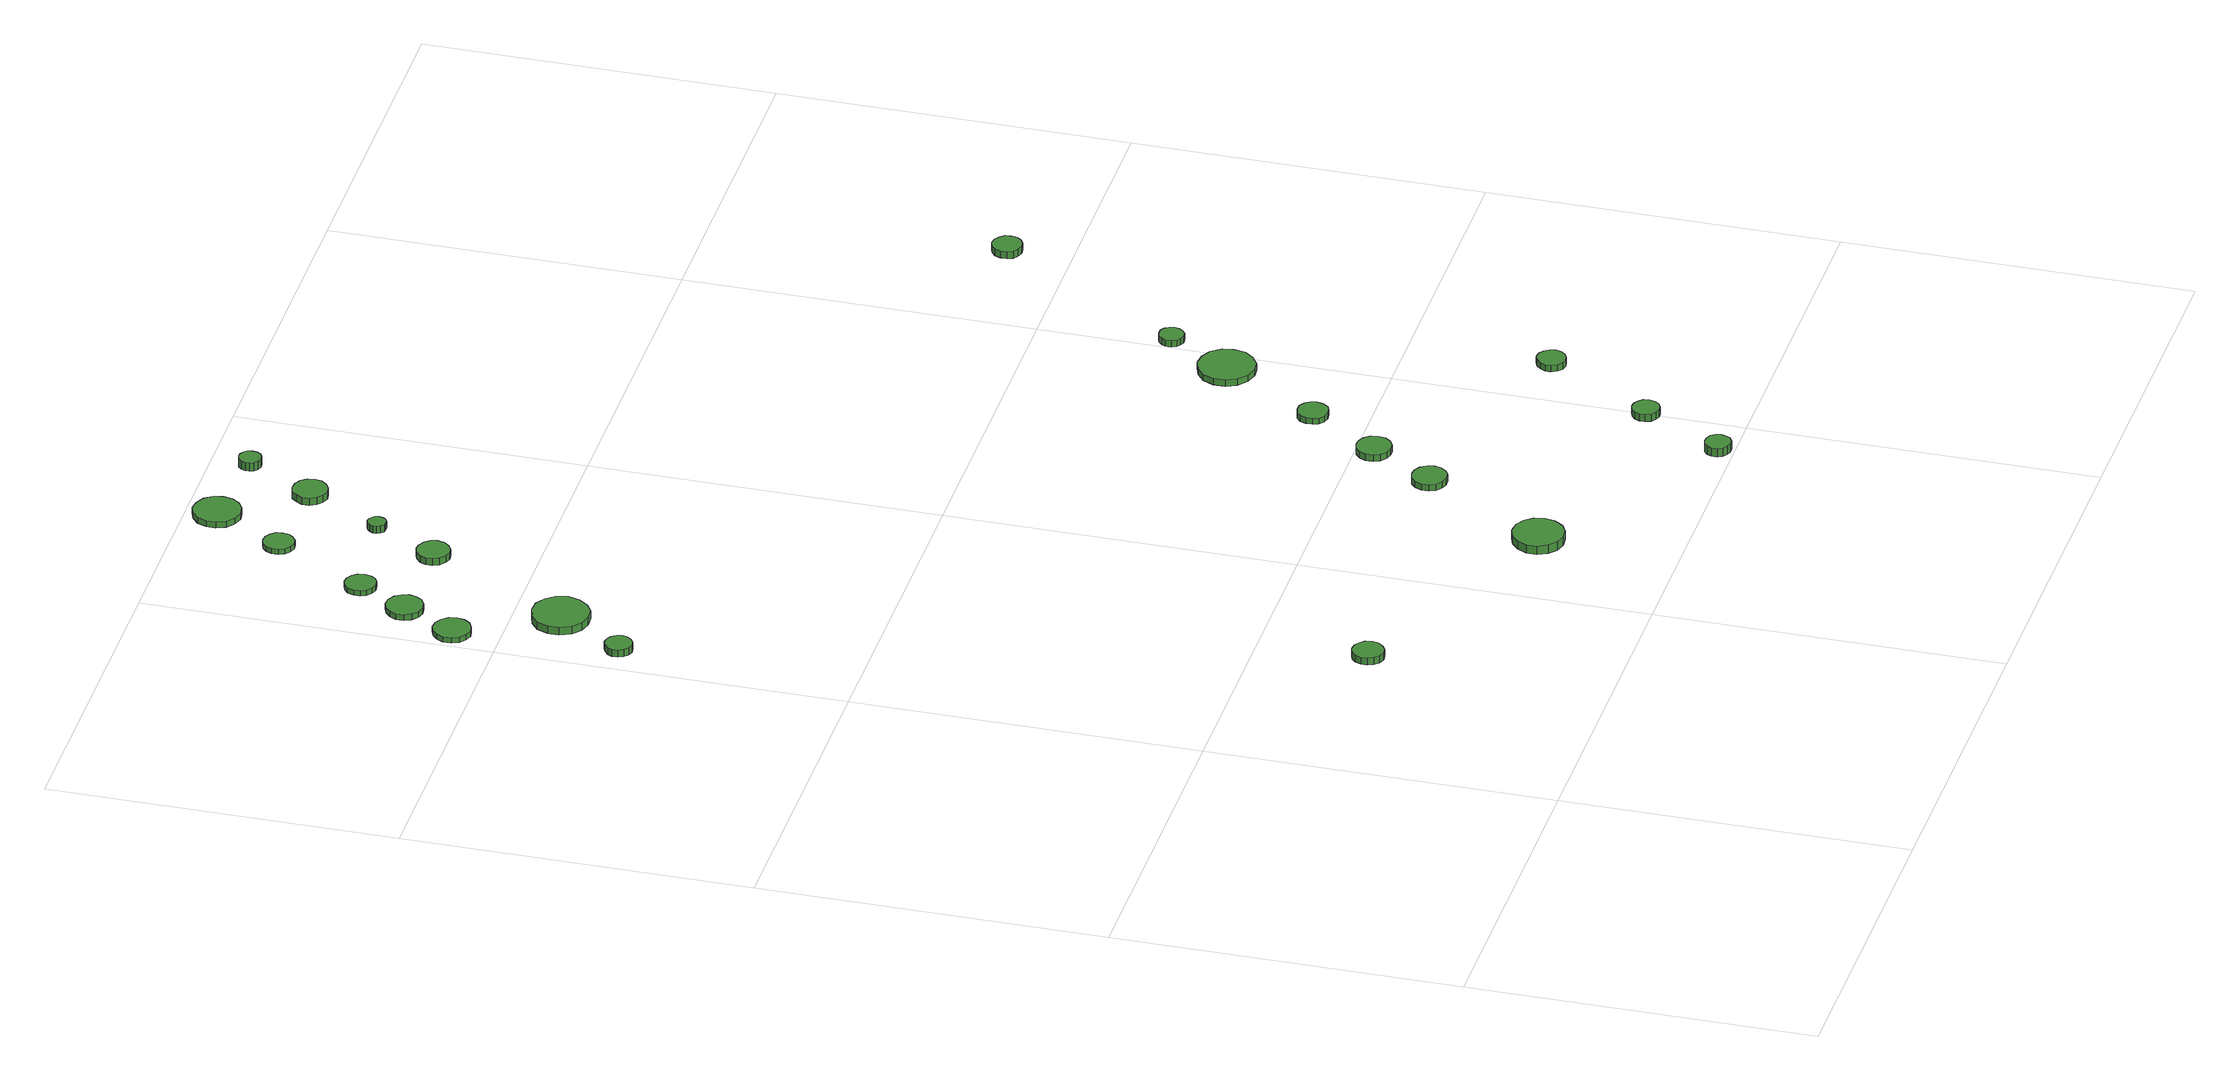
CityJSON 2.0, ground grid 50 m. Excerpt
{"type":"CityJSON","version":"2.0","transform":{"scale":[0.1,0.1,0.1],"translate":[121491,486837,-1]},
"CityObjects":{
"tree1":{"type":"SolitaryVegetationObject","attributes":{"function":"something"},"geometry":[{"type":"MultiSurface","lod":"1","boundaries":[[[0,1,2,3,4,5,6,7,8,9,10,11,12,13,14]],[[15,16,17,18,19,20,21,22,23,24,25,26,27,28,29]],[[0,29,28,1]],[[1,28,27,2]],[[2,27,26,3]],[[3,26,25,4]],[[4,25,24,5]],[[5,24,23,6]],[[6,23,22,7]],[[7,22,21,8]],[[8,21,20,9]],[[9,20,19,10]],[[10,19,18,11]],[[11,18,17,12]],[[12,17,16,13]],[[13,16,15,14]],[[14,15,29,0]]]}]},
"tree2":{"type":"SolitaryVegetationObject","attributes":{"function":"something"},"geometry":[{"type":"MultiSurface","lod":"1","boundaries":[[[30,31,32,33,34,35,36,37,38,39,40,41,42,43,44]],[[45,46,47,48,49,50,51,52,53,54,55,56,57,58,59]],[[30,59,58,31]],[[31,58,57,32]],[[32,57,56,33]],[[33,56,55,34]],[[34,55,54,35]],[[35,54,53,36]],[[36,53,52,37]],[[37,52,51,38]],[[38,51,50,39]],[[39,50,49,40]],[[40,49,48,41]],[[41,48,47,42]],[[42,47,46,43]],[[43,46,45,44]],[[44,45,59,30]]]}]},
"tree3":{"type":"SolitaryVegetationObject","attributes":{"function":"something"},"geometry":[{"type":"MultiSurface","lod":"1","boundaries":[[[60,61,62,63,64,65,66,67,68,69,70,71,72,73,74]],[[75,76,77,78,79,80,81,82,83,84,85,86,87,88,89]],[[60,89,88,61]],[[61,88,87,62]],[[62,87,86,63]],[[63,86,85,64]],[[64,85,84,65]],[[65,84,83,66]],[[66,83,82,67]],[[67,82,81,68]],[[68,81,80,69]],[[69,80,79,70]],[[70,79,78,71]],[[71,78,77,72]],[[72,77,76,73]],[[73,76,75,74]],[[74,75,89,60]]]}]},
"tree4":{"type":"SolitaryVegetationObject","attributes":{"function":"something"},"geometry":[{"type":"MultiSurface","lod":"1","boundaries":[[[90,91,92,93,94,95,96,97,98,99,100,101,102,103,104]],[[105,106,107,108,109,110,111,112,113,114,115,116,117,118,119]],[[90,119,118,91]],[[91,118,117,92]],[[92,117,116,93]],[[93,116,115,94]],[[94,115,114,95]],[[95,114,113,96]],[[96,113,112,97]],[[97,112,111,98]],[[98,111,110,99]],[[99,110,109,100]],[[100,109,108,101]],[[101,108,107,102]],[[102,107,106,103]],[[103,106,105,104]],[[104,105,119,90]]]}]},
"tree5":{"type":"SolitaryVegetationObject","attributes":{"function":"something"},"geometry":[{"type":"MultiSurface","lod":"1","boundaries":[[[120,121,122,123,124,125,126,127,128,129,130,131,132,133,134]],[[135,136,137,138,139,140,141,142,143,144,145,146,147,148,149]],[[120,149,148,121]],[[121,148,147,122]],[[122,147,146,123]],[[123,146,145,124]],[[124,145,144,125]],[[125,144,143,126]],[[126,143,142,127]],[[127,142,141,128]],[[128,141,140,129]],[[129,140,139,130]],[[130,139,138,131]],[[131,138,137,132]],[[132,137,136,133]],[[133,136,135,134]],[[134,135,149,120]]]}]},
"tree6":{"type":"SolitaryVegetationObject","attributes":{"function":"something"},"geometry":[{"type":"MultiSurface","lod":"1","boundaries":[[[150,151,152,153,154,155,156,157,158,159,160,161,162,163,164]],[[165,166,167,168,169,170,171,172,173,174,175,176,177,178,179]],[[150,179,178,151]],[[151,178,177,152]],[[152,177,176,153]],[[153,176,175,154]],[[154,175,174,155]],[[155,174,173,156]],[[156,173,172,157]],[[157,172,171,158]],[[158,171,170,159]],[[159,170,169,160]],[[160,169,168,161]],[[161,168,167,162]],[[162,167,166,163]],[[163,166,165,164]],[[164,165,179,150]]]}]},
"tree7":{"type":"SolitaryVegetationObject","attributes":{"function":"something"},"geometry":[{"type":"MultiSurface","lod":"1","boundaries":[[[180,181,182,183,184,185,186,187,188,189,190,191,192,193,194]],[[195,196,197,198,199,200,201,202,203,204,205,206,207,208,209]],[[180,209,208,181]],[[181,208,207,182]],[[182,207,206,183]],[[183,206,205,184]],[[184,205,204,185]],[[185,204,203,186]],[[186,203,202,187]],[[187,202,201,188]],[[188,201,200,189]],[[189,200,199,190]],[[190,199,198,191]],[[191,198,197,192]],[[192,197,196,193]],[[193,196,195,194]],[[194,195,209,180]]]}]},
"tree8":{"type":"SolitaryVegetationObject","attributes":{"function":"something"},"geometry":[{"type":"MultiSurface","lod":"1","boundaries":[[[210,211,212,213,214,215,216,217,218,219,220,221,222,223,224]],[[225,226,227,228,229,230,231,232,233,234,235,236,237,238,239]],[[210,239,238,211]],[[211,238,237,212]],[[212,237,236,213]],[[213,236,235,214]],[[214,235,234,215]],[[215,234,233,216]],[[216,233,232,217]],[[217,232,231,218]],[[218,231,230,219]],[[219,230,229,220]],[[220,229,228,221]],[[221,228,227,222]],[[222,227,226,223]],[[223,226,225,224]],[[224,225,239,210]]]}]},
"tree9":{"type":"SolitaryVegetationObject","attributes":{"function":"something"},"geometry":[{"type":"MultiSurface","lod":"1","boundaries":[[[240,241,242,243,244,245,246,247,248,249,250,251,252,253,254]],[[255,256,257,258,259,260,261,262,263,264,265,266,267,268,269]],[[240,269,268,241]],[[241,268,267,242]],[[242,267,266,243]],[[243,266,265,244]],[[244,265,264,245]],[[245,264,263,246]],[[246,263,262,247]],[[247,262,261,248]],[[248,261,260,249]],[[249,260,259,250]],[[250,259,258,251]],[[251,258,257,252]],[[252,257,256,253]],[[253,256,255,254]],[[254,255,269,240]]]}]},
"tree10":{"type":"SolitaryVegetationObject","attributes":{"function":"something"},"geometry":[{"type":"MultiSurface","lod":"1","boundaries":[[[270,271,272,273,274,275,276,277,278,279,280,281,282,283,284]],[[285,286,287,288,289,290,291,292,293,294,295,296,297,298,299]],[[270,299,298,271]],[[271,298,297,272]],[[272,297,296,273]],[[273,296,295,274]],[[274,295,294,275]],[[275,294,293,276]],[[276,293,292,277]],[[277,292,291,278]],[[278,291,290,279]],[[279,290,289,280]],[[280,289,288,281]],[[281,288,287,282]],[[282,287,286,283]],[[283,286,285,284]],[[284,285,299,270]]]}]},
"tree11":{"type":"SolitaryVegetationObject","attributes":{"function":"something"},"geometry":[{"type":"MultiSurface","lod":"1","boundaries":[[[300,301,302,303,304,305,306,307,308,309,310,311,312,313,314]],[[315,316,317,318,319,320,321,322,323,324,325,326,327,328,329]],[[300,329,328,301]],[[301,328,327,302]],[[302,327,326,303]],[[303,326,325,304]],[[304,325,324,305]],[[305,324,323,306]],[[306,323,322,307]],[[307,322,321,308]],[[308,321,320,309]],[[309,320,319,310]],[[310,319,318,311]],[[311,318,317,312]],[[312,317,316,313]],[[313,316,315,314]],[[314,315,329,300]]]}]},
"tree12":{"type":"SolitaryVegetationObject","attributes":{"function":"something"},"geometry":[{"type":"MultiSurface","lod":"1","boundaries":[[[330,331,332,333,334,335,336,337,338,339,340,341,342,343,344]],[[345,346,347,348,349,350,351,352,353,354,355,356,357,358,359]],[[330,359,358,331]],[[331,358,357,332]],[[332,357,356,333]],[[333,356,355,334]],[[334,355,354,335]],[[335,354,353,336]],[[336,353,352,337]],[[337,352,351,338]],[[338,351,350,339]],[[339,350,349,340]],[[340,349,348,341]],[[341,348,347,342]],[[342,347,346,343]],[[343,346,345,344]],[[344,345,359,330]]]}]},
"tree13":{"type":"SolitaryVegetationObject","attributes":{"function":"something"},"geometry":[{"type":"MultiSurface","lod":"1","boundaries":[[[360,361,362,363,364,365,366,367,368,369,370,371,372,373,374]],[[375,376,377,378,379,380,381,382,383,384,385,386,387,388,389]],[[360,389,388,361]],[[361,388,387,362]],[[362,387,386,363]],[[363,386,385,364]],[[364,385,384,365]],[[365,384,383,366]],[[366,383,382,367]],[[367,382,381,368]],[[368,381,380,369]],[[369,380,379,370]],[[370,379,378,371]],[[371,378,377,372]],[[372,377,376,373]],[[373,376,375,374]],[[374,375,389,360]]]}]},
"tree14":{"type":"SolitaryVegetationObject","attributes":{"function":"something"},"geometry":[{"type":"MultiSurface","lod":"1","boundaries":[[[390,391,392,393,394,395,396,397,398,399,400,401,402,403,404]],[[405,406,407,408,409,410,411,412,413,414,415,416,417,418,419]],[[390,419,418,391]],[[391,418,417,392]],[[392,417,416,393]],[[393,416,415,394]],[[394,415,414,395]],[[395,414,413,396]],[[396,413,412,397]],[[397,412,411,398]],[[398,411,410,399]],[[399,410,409,400]],[[400,409,408,401]],[[401,408,407,402]],[[402,407,406,403]],[[403,406,405,404]],[[404,405,419,390]]]}]},
"tree15":{"type":"SolitaryVegetationObject","attributes":{"function":"something"},"geometry":[{"type":"MultiSurface","lod":"1","boundaries":[[[420,421,422,423,424,425,426,427,428,429,430,431,432,433,434]],[[435,436,437,438,439,440,441,442,443,444,445,446,447,448,449]],[[420,449,448,421]],[[421,448,447,422]],[[422,447,446,423]],[[423,446,445,424]],[[424,445,444,425]],[[425,444,443,426]],[[426,443,442,427]],[[427,442,441,428]],[[428,441,440,429]],[[429,440,439,430]],[[430,439,438,431]],[[431,438,437,432]],[[432,437,436,433]],[[433,436,435,434]],[[434,435,449,420]]]}]},
"tree16":{"type":"SolitaryVegetationObject","attributes":{"function":"something"},"geometry":[{"type":"MultiSurface","lod":"1","boundaries":[[[450,451,452,453,454,455,456,457,458,459,460,461,462,463,464]],[[465,466,467,468,469,470,471,472,473,474,475,476,477,478,479]],[[450,479,478,451]],[[451,478,477,452]],[[452,477,476,453]],[[453,476,475,454]],[[454,475,474,455]],[[455,474,473,456]],[[456,473,472,457]],[[457,472,471,458]],[[458,471,470,459]],[[459,470,469,460]],[[460,469,468,461]],[[461,468,467,462]],[[462,467,466,463]],[[463,466,465,464]],[[464,465,479,450]]]}]},
"tree17":{"type":"SolitaryVegetationObject","attributes":{"function":"something"},"geometry":[{"type":"MultiSurface","lod":"1","boundaries":[[[480,481,482,483,484,485,486,487,488,489,490,491,492,493,494]],[[495,496,497,498,499,500,501,502,503,504,505,506,507,508,509]],[[480,509,508,481]],[[481,508,507,482]],[[482,507,506,483]],[[483,506,505,484]],[[484,505,504,485]],[[485,504,503,486]],[[486,503,502,487]],[[487,502,501,488]],[[488,501,500,489]],[[489,500,499,490]],[[490,499,498,491]],[[491,498,497,492]],[[492,497,496,493]],[[493,496,495,494]],[[494,495,509,480]]]}]},
"tree18":{"type":"SolitaryVegetationObject","attributes":{"function":"something"},"geometry":[{"type":"MultiSurface","lod":"1","boundaries":[[[510,511,512,513,514,515,516,517,518,519,520,521,522,523,524]],[[525,526,527,528,529,530,531,532,533,534,535,536,537,538,539]],[[510,539,538,511]],[[511,538,537,512]],[[512,537,536,513]],[[513,536,535,514]],[[514,535,534,515]],[[515,534,533,516]],[[516,533,532,517]],[[517,532,531,518]],[[518,531,530,519]],[[519,530,529,520]],[[520,529,528,521]],[[521,528,527,522]],[[522,527,526,523]],[[523,526,525,524]],[[524,525,539,510]]]}]},
"tree19":{"type":"SolitaryVegetationObject","attributes":{"function":"something"},"geometry":[{"type":"MultiSurface","lod":"1","boundaries":[[[540,541,542,543,544,545,546,547,548,549,550,551,552,553,554]],[[555,556,557,558,559,560,561,562,563,564,565,566,567,568,569]],[[540,569,568,541]],[[541,568,567,542]],[[542,567,566,543]],[[543,566,565,544]],[[544,565,564,545]],[[545,564,563,546]],[[546,563,562,547]],[[547,562,561,548]],[[548,561,560,549]],[[549,560,559,550]],[[550,559,558,551]],[[551,558,557,552]],[[552,557,556,553]],[[553,556,555,554]],[[554,555,569,540]]]}]},
"tree20":{"type":"SolitaryVegetationObject","attributes":{"function":"something"},"geometry":[{"type":"MultiSurface","lod":"1","boundaries":[[[570,571,572,573,574,575,576,577,578,579,580,581,582,583,584]],[[585,586,587,588,589,590,591,592,593,594,595,596,597,598,599]],[[570,599,598,571]],[[571,598,597,572]],[[572,597,596,573]],[[573,596,595,574]],[[574,595,594,575]],[[575,594,593,576]],[[576,593,592,577]],[[577,592,591,578]],[[578,591,590,579]],[[579,590,589,580]],[[580,589,588,581]],[[581,588,587,582]],[[582,587,586,583]],[[583,586,585,584]],[[584,585,599,570]]]}]},
"tree21":{"type":"SolitaryVegetationObject","attributes":{"function":"something"},"geometry":[{"type":"MultiSurface","lod":"1","boundaries":[[[600,601,602,603,604,605,606,607,608,609,610,611,612,613,614]],[[615,616,617,618,619,620,621,622,623,624,625,626,627,628,629]],[[600,629,628,601]],[[601,628,627,602]],[[602,627,626,603]],[[603,626,625,604]],[[604,625,624,605]],[[605,624,623,606]],[[606,623,622,607]],[[607,622,621,608]],[[608,621,620,609]],[[609,620,619,610]],[[610,619,618,611]],[[611,618,617,612]],[[612,617,616,613]],[[613,616,615,614]],[[614,615,629,600]]]}]},
"tree22":{"type":"SolitaryVegetationObject","attributes":{"function":"something"},"geometry":[{"type":"MultiSurface","lod":"1","boundaries":[[[630,631,632,633,634,635,636,637,638,639,640,641,642,643,644]],[[645,646,647,648,649,650,651,652,653,654,655,656,657,658,659]],[[630,659,658,631]],[[631,658,657,632]],[[632,657,656,633]],[[633,656,655,634]],[[634,655,654,635]],[[635,654,653,636]],[[636,653,652,637]],[[637,652,651,638]],[[638,651,650,639]],[[639,650,649,640]],[[640,649,648,641]],[[641,648,647,642]],[[642,647,646,643]],[[643,646,645,644]],[[644,645,659,630]]]}]}
},
"vertices":[
[317,346,18],[315,355,18],[309,362,18],[301,367,18],[292,368,18],[283,365,18],[277,359,18],[273,350,18],[273,341,18],[277,333,18],[283,326,18],[292,323,18],[301,324,18],[309,329,18],[315,337,18],[315,337,7],[309,329,7],[301,324,7],[292,323,7],[283,326,7],[277,333,7],[273,341,7],[273,350,7],[277,359,7],[283,365,7],[292,368,7],[301,367,7],[309,362,7],[315,355,7],[317,346,7],
[71,1338,17],[69,1345,17],[64,1352,17],[57,1356,17],[49,1357,17],[42,1354,17],[36,1349,17],[32,1342,17],[32,1334,17],[36,1326,17],[42,1321,17],[49,1318,17],[57,1319,17],[64,1323,17],[69,1330,17],[69,1330,6],[64,1323,6],[57,1319,6],[49,1318,6],[42,1321,6],[36,1326,6],[32,1334,6],[32,1342,6],[36,1349,6],[42,1354,6],[49,1357,6],[57,1356,6],[64,1352,6],[69,1345,6],[71,1338,6],
[62,1568,14],[60,1579,14],[53,1588,14],[43,1594,14],[32,1595,14],[22,1591,14],[14,1584,14],[9,1574,14],[9,1562,14],[14,1552,14],[22,1545,14],[32,1541,14],[43,1543,14],[53,1548,14],[60,1557,14],[60,1557,6],[53,1548,6],[43,1543,6],[32,1541,6],[22,1545,6],[14,1552,6],[9,1562,6],[9,1574,6],[14,1584,6],[22,1591,6],[32,1595,6],[43,1594,6],[53,1588,6],[60,1579,6],[62,1568,6],
[148,1434,18],[144,1451,18],[134,1464,18],[120,1473,18],[103,1474,18],[87,1469,18],[74,1458,18],[67,1442,18],[67,1426,18],[74,1410,18],[87,1399,18],[103,1394,18],[120,1395,18],[134,1404,18],[144,1417,18],[144,1417,6],[134,1404,6],[120,1395,6],[103,1394,6],[87,1399,6],[74,1410,6],[67,1426,6],[67,1442,6],[74,1458,6],[87,1469,6],[103,1474,6],[120,1473,6],[134,1464,6],[144,1451,6],[148,1434,6],
[102,1646,15],[99,1656,15],[93,1665,15],[83,1671,15],[72,1672,15],[62,1668,15],[54,1661,15],[49,1651,15],[49,1640,15],[54,1630,15],[62,1623,15],[72,1619,15],[83,1621,15],[93,1626,15],[99,1635,15],[99,1635,6],[93,1626,6],[83,1621,6],[72,1619,6],[62,1623,6],[54,1630,6],[49,1640,6],[49,1651,6],[54,1661,6],[62,1668,6],[72,1672,6],[83,1671,6],[93,1665,6],[99,1656,6],[102,1646,6],
[139,1719,14],[137,1728,14],[132,1735,14],[124,1740,14],[115,1741,14],[106,1738,14],[99,1732,14],[96,1723,14],[96,1714,14],[99,1706,14],[106,1700,14],[115,1697,14],[124,1698,14],[132,1702,14],[137,1710,14],[137,1710,6],[132,1702,6],[124,1698,6],[115,1697,6],[106,1700,6],[99,1706,6],[96,1714,6],[96,1723,6],[99,1732,6],[106,1738,6],[115,1741,6],[124,1740,6],[132,1735,6],[137,1728,6],[139,1719,6],
[681,199,21],[678,214,21],[669,226,21],[656,233,21],[640,235,21],[626,230,21],[615,220,21],[608,206,21],[608,191,21],[615,177,21],[626,167,21],[640,162,21],[656,164,21],[669,171,21],[678,184,21],[678,184,8],[669,171,8],[656,164,8],[640,162,8],[626,167,8],[615,177,8],[608,191,8],[608,206,8],[615,220,8],[626,230,8],[640,235,8],[656,233,8],[669,226,8],[678,214,8],[681,199,8],
[244,1644,17],[242,1653,17],[236,1661,17],[227,1666,17],[218,1667,17],[209,1664,17],[201,1657,17],[197,1648,17],[197,1639,17],[201,1630,17],[209,1623,17],[218,1620,17],[227,1621,17],[236,1626,17],[242,1634,17],[242,1634,6],[236,1626,6],[227,1621,6],[218,1620,6],[209,1623,6],[201,1630,6],[197,1639,6],[197,1648,6],[201,1657,6],[209,1664,6],[218,1667,6],[227,1666,6],[236,1661,6],[242,1653,6],[244,1644,6],
[214,1854,14],[213,1863,14],[207,1870,14],[199,1875,14],[190,1876,14],[181,1873,14],[175,1867,14],[171,1859,14],[171,1849,14],[175,1841,14],[181,1835,14],[190,1832,14],[199,1833,14],[207,1838,14],[213,1845,14],[213,1845,6],[207,1838,6],[199,1833,6],[190,1832,6],[181,1835,6],[175,1841,6],[171,1849,6],[171,1859,6],[175,1867,6],[181,1873,6],[190,1876,6],[199,1875,6],[207,1870,6],[213,1863,6],[214,1854,6],
[284,1737,17],[283,1742,17],[280,1746,17],[275,1749,17],[270,1750,17],[265,1748,17],[261,1744,17],[258,1739,17],[258,1734,17],[261,1729,17],[265,1725,17],[270,1724,17],[275,1724,17],[280,1727,17],[283,1731,17],[283,1731,6],[280,1727,6],[275,1724,6],[270,1724,6],[265,1725,6],[261,1729,6],[258,1734,6],[258,1739,6],[261,1744,6],[265,1748,6],[270,1750,6],[275,1749,6],[280,1746,6],[283,1742,6],[284,1737,6],
[283,1956,15],[280,1970,15],[272,1981,15],[259,1988,15],[245,1990,15],[232,1985,15],[221,1976,15],[216,1963,15],[216,1949,15],[221,1936,15],[232,1927,15],[245,1922,15],[259,1924,15],[272,1931,15],[280,1942,15],[280,1942,6],[272,1931,6],[259,1924,6],[245,1922,6],[232,1927,6],[221,1936,6],[216,1949,6],[216,1963,6],[221,1976,6],[232,1985,6],[245,1990,6],[259,1988,6],[272,1981,6],[280,1970,6],[283,1956,6],
[780,381,17],[778,391,17],[772,400,17],[763,405,17],[753,406,17],[743,403,17],[735,396,17],[731,387,17],[731,376,17],[735,367,17],[743,360,17],[753,357,17],[763,358,17],[772,363,17],[778,371,17],[778,371,7],[772,363,7],[763,358,7],[753,357,7],[743,360,7],[735,367,7],[731,376,7],[731,387,7],[735,396,7],[743,403,7],[753,406,7],[763,405,7],[772,400,7],[778,391,7],[780,381,7],
[355,1846,17],[353,1857,17],[347,1865,17],[338,1870,17],[327,1871,17],[317,1868,17],[310,1861,17],[305,1852,17],[305,1841,17],[310,1832,17],[317,1825,17],[327,1821,17],[338,1823,17],[347,1828,17],[353,1836,17],[353,1836,6],[347,1828,6],[338,1823,6],[327,1821,6],[317,1825,6],[310,1832,6],[305,1841,6],[305,1852,6],[310,1861,6],[317,1868,6],[327,1871,6],[338,1870,6],[347,1865,6],[353,1857,6],[355,1846,6],
[950,22,23],[948,29,23],[944,36,23],[937,39,23],[929,40,23],[922,38,23],[916,33,23],[913,26,23],[913,18,23],[916,11,23],[922,6,23],[929,4,23],[937,4,23],[944,8,23],[948,15,23],[948,15,10],[944,8,10],[937,4,10],[929,4,10],[922,6,10],[916,11,10],[913,18,10],[913,26,10],[916,33,10],[922,38,10],[929,40,10],[937,39,10],[944,36,10],[948,29,10],[950,22,10],
[835,475,17],[833,485,17],[827,493,17],[818,498,17],[808,499,17],[798,496,17],[790,489,17],[786,480,17],[786,469,17],[790,460,17],[798,453,17],[808,450,17],[818,451,17],[827,456,17],[833,464,17],[833,464,7],[827,456,7],[818,451,7],[808,450,7],[798,453,7],[790,460,7],[786,469,7],[786,480,7],[790,489,7],[798,496,7],[808,499,7],[818,498,7],[827,493,7],[833,485,7],[835,475,7],
[398,1945,21],[397,1952,21],[393,1957,21],[387,1960,21],[381,1961,21],[374,1959,21],[369,1954,21],[367,1948,21],[367,1942,21],[369,1936,21],[374,1931,21],[381,1929,21],[387,1930,21],[393,1933,21],[397,1939,21],[397,1939,8],[393,1933,8],[387,1930,8],[381,1929,8],[374,1931,8],[369,1936,8],[367,1942,8],[367,1948,8],[369,1954,8],[374,1959,8],[381,1961,8],[387,1960,8],[393,1957,8],[397,1952,8],[398,1945,8],
[1020,142,18],[1018,150,18],[1013,156,18],[1006,160,18],[998,161,18],[990,158,18],[984,153,18],[981,146,18],[981,138,18],[984,130,18],[990,125,18],[998,122,18],[1006,123,18],[1013,127,18],[1018,134,18],[1018,134,7],[1013,127,7],[1006,123,7],[998,122,7],[990,125,7],[984,130,7],[981,138,7],[981,146,7],[984,153,7],[990,158,7],[998,161,7],[1006,160,7],[1013,156,7],[1018,150,7],[1020,142,7],
[901,579,16],[899,588,16],[894,595,16],[886,600,16],[877,600,16],[868,598,16],[861,592,16],[858,583,16],[858,574,16],[861,566,16],[868,560,16],[877,557,16],[886,558,16],[894,562,16],[899,570,16],[899,570,7],[894,562,7],[886,558,7],[877,557,7],[868,560,7],[861,566,7],[858,574,7],[858,583,7],[861,592,7],[868,598,7],[877,600,7],[886,600,7],[894,595,7],[899,588,7],[901,579,7],
[1004,723,16],[1001,739,16],[991,753,16],[976,761,16],[960,763,16],[944,758,16],[931,747,16],[924,731,16],[924,714,16],[931,699,16],[944,688,16],[960,682,16],[976,684,16],[991,693,16],[1001,706,16],[1001,706,6],[991,693,6],[976,684,6],[960,682,6],[944,688,6],[931,699,6],[924,714,6],[924,731,6],[931,747,6],[944,758,6],[960,763,6],[976,761,6],[991,753,6],[1001,739,6],[1004,723,6],
[1114,299,17],[1112,307,17],[1107,314,17],[1100,319,17],[1091,320,17],[1083,317,17],[1077,311,17],[1073,303,17],[1073,295,17],[1077,287,17],[1083,281,17],[1091,279,17],[1100,280,17],[1107,284,17],[1112,291,17],[1112,291,7],[1107,284,7],[1100,280,7],[1091,279,7],[1083,281,7],[1077,287,7],[1073,295,7],[1073,303,7],[1077,311,7],[1083,317,7],[1091,320,7],[1100,319,7],[1107,314,7],[1112,307,7],[1114,299,7],
[1039,816,16],[1037,823,16],[1033,829,16],[1027,833,16],[1019,833,16],[1012,831,16],[1007,826,16],[1004,820,16],[1004,812,16],[1007,805,16],[1012,801,16],[1019,798,16],[1027,799,16],[1033,803,16],[1037,809,16],[1037,809,6],[1033,803,6],[1027,799,6],[1019,798,6],[1012,801,6],[1007,805,6],[1004,812,6],[1004,820,6],[1007,826,6],[1012,831,6],[1019,833,6],[1027,833,6],[1033,829,6],[1037,823,6],[1039,816,6],
[1209,1092,17],[1208,1100,17],[1202,1107,17],[1195,1112,17],[1186,1113,17],[1178,1110,17],[1171,1104,17],[1168,1096,17],[1168,1087,17],[1171,1079,17],[1178,1074,17],[1186,1071,17],[1195,1072,17],[1202,1076,17],[1208,1083,17],[1208,1083,6],[1202,1076,6],[1195,1072,6],[1186,1071,6],[1178,1074,6],[1171,1079,6],[1168,1087,6],[1168,1096,6],[1171,1104,6],[1178,1110,6],[1186,1113,6],[1195,1112,6],[1202,1107,6],[1208,1100,6],[1209,1092,6]
]}
